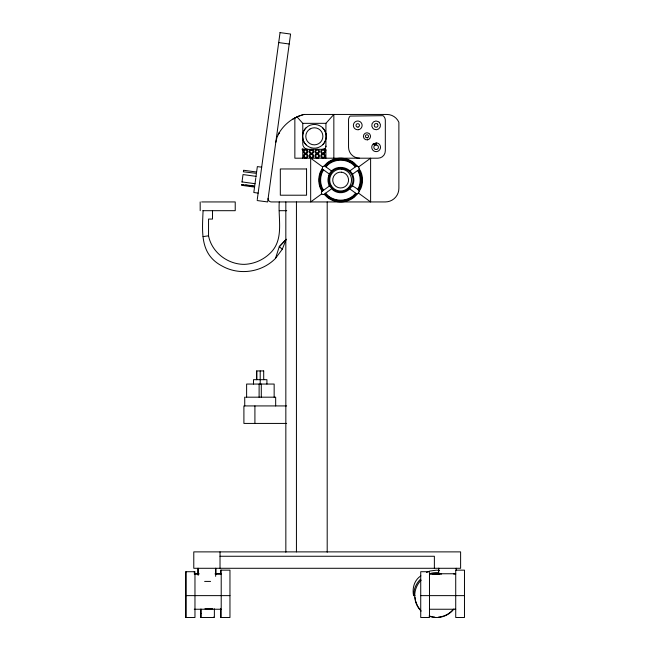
<?xml version="1.0" encoding="UTF-8"?>
<svg xmlns="http://www.w3.org/2000/svg" width="650" height="650" viewBox="0 0 650 650"><rect width="100%" height="100%" fill="white"/><g stroke="black" fill="none" stroke-linecap="round" stroke-linejoin="round"><path stroke-width="0.97" d="M297.042 116.894L302.786 123.346L302.77 143.918C302.721 146.673 305.053 149.175 307.808 149.313L324.862 149.297C326.414 148.192 326.406 151.458 324.862 150.353M325.918 146.624L325.918 138.694M325.926 134.127L325.934 123.321L333.84 114.449L333.84 158.194M328.746 175.468C332.377 164.808 348.083 164.873 352.731 174.712A13.219 13.219 0 0 1 352.974 184.827L352.43 185.835C354.169 187.037 362.546 191.067 357.492 193.684A2.104 2.104 0 0 1 355.704 193.204L349.668 188.793L348.587 189.922A12.659 12.659 0 0 1 333.182 190.296L328.981 185.226M268.149 198.291L268.117 198.746A3.209 3.209 0 0 0 271.326 201.939L385.32 201.939A13.561 13.561 0 0 0 398.881 188.378L398.881 122.298A13.106 13.106 0 0 0 386.88 114.449L303.908 114.449L297.911 116.48L292.305 119.421M415.009 595.628L413.571 595.628L414.359 589.664A23.034 23.034 0 0 1 420.323 579.345M414.099 595.628L414.18 595.002M241.987 182.081L243.019 174.558L256.019 176.361M243.547 170.674L243.393 171.803L256.425 173.347M255.767 178.206L253.809 192.514L258.148 193.107M255.897 177.239L256.336 174.005M256.563 172.347L257.351 166.595L261.682 167.188M257.132 200.541L267.654 201.939L290.574 34.052L280.053 32.614M257.262 199.558L280.069 32.5M275.779 142.407L276.973 137.467L279.126 132.876A40.536 40.536 0 0 1 303.908 114.449M203.068 210.689C202.191 232.814 199.826 254.703 222.601 266.297C239.623 275.624 261.901 272.301 275.47 258.424L279.264 246.699L286.366 239.208M275.47 258.424L282.295 249.218L285.797 240.346M278.216 134.534L279.126 132.876L278.306 134.355M322.335 168.399L320.377 171.844A21.873 21.873 0 0 0 320.499 188.581L322.108 191.327A1.779 1.779 0 0 0 321.701 193.781L322.01 194.123A1.779 1.779 0 0 0 324.147 194.252L331.614 188.801M331.589 171.031L325.934 166.896A1.999 1.999 0 0 0 324.35 166.01L322.701 166.766L322.351 168.545A1.999 1.999 0 0 0 323.586 169.877L322.083 172.534A20.028 20.028 0 0 0 322.189 187.866L323.594 190.247M357.549 189.572L358.767 187.419A19.565 19.565 0 0 0 358.662 172.445L357.549 170.56A2.226 2.226 0 0 0 359.06 169.252L358.922 167.253L357.232 166.181A2.226 2.226 0 0 0 355.363 166.888L349.692 171.031M359.174 191.336L360.912 188.289A21.873 21.873 0 0 0 360.791 171.543L359.174 168.797M305.849 128.034C300.495 133.323 301.917 143.122 308.547 146.681A11.871 11.871 0 0 0 320.418 146.526C328.096 142.269 327.941 130.024 320.158 125.962A11.871 11.871 0 0 0 308.287 126.116L305.849 128.034A11.871 11.871 0 0 0 306.061 144.82M324.862 149.297L324.74 150.199M349.668 188.793L352.43 185.835M286.146 239.46L279.264 246.699L282.295 249.218M324.009 166.051L327.202 162.809A21.873 21.873 0 0 1 353.827 162.614L357.524 166.262M327.567 163.28L325.26 165.62L325.951 166.043L328.055 163.906A20.483 20.483 0 0 1 352.991 163.727L355.404 166.099L356.159 165.734L353.47 163.085M325.934 166.896L328.421 164.377A19.89 19.89 0 0 1 352.633 164.198L355.363 166.888M355.704 193.204L353.007 195.942A20.126 20.126 0 0 1 328.51 196.121L325.561 193.213M357.76 193.586L354.088 197.316A21.873 21.873 0 0 1 327.454 197.511L324.147 194.252M420.851 575.876C414.286 580.06 412.067 588.274 413.571 595.628M322.108 191.327L329.444 185.981M321.758 193.846L310.676 201.939L310.676 158.194L322.619 166.912M358.646 166.928L370.614 158.194L370.614 201.939L358.54 193.131M352.463 174.273L357.549 170.56M373.311 143.91L376.504 142.903A4.371 4.371 0 0 1 380.502 147.257A4.371 4.371 0 0 1 376.512 151.612A4.371 4.371 0 0 1 371.824 148.021L371.767 146.884A4.371 4.371 0 0 1 373.311 143.91L374.66 145.511A2.283 2.283 0 0 0 373.856 147.062L373.88 147.656A2.283 2.283 0 0 0 376.334 149.532A2.283 2.283 0 0 0 378.414 147.257A2.283 2.283 0 0 0 376.326 144.982L374.66 145.511M426.497 572.471L430.007 571.017L436.605 570.148L439.433 570.513M373.652 144.308L376.155 143.431M373.986 144.706L376.171 143.951M311.358 153.757L310.854 153.831A2.218 2.218 0 0 0 309.611 157.251A2.218 2.218 0 0 0 313.243 157.251A2.218 2.218 0 0 0 312 153.831L310.854 153.692A2.226 2.226 0 0 1 309.603 150.264A2.226 2.226 0 0 1 313.251 150.264A2.226 2.226 0 0 1 312.008 153.692L311.496 153.757M203.068 236.616L208.544 235.804L208.544 219.066L212.501 219.066L212.501 210.689M317.159 152.994L317.598 152.953A1.463 1.463 0 0 0 318.419 150.694A1.463 1.463 0 0 0 316.014 150.702A1.463 1.463 0 0 0 316.842 152.953L317.273 152.994M307.808 149.313L303.672 149.321A0.902 0.902 0 0 1 302.762 150.223L302.762 158.194M302.786 123.346L325.934 123.321M200.168 201.939L200.2 210.689M201.671 201.939L235.227 201.939L235.227 210.689L202.873 210.689M279.264 210.689L286.723 210.689M263.713 370.931L256.693 370.931L256.693 379.681M245.261 397.183L244.733 397.183L244.733 405.925M246.252 397.183L275.673 397.183L275.673 405.925M286.65 405.925L243.904 405.925L243.904 423.426L286.658 423.426M220.025 556.262L434.371 556.262L434.371 568.287M456.771 568.287L460.614 568.287L460.614 551.883L193.781 551.883L193.781 568.287L456.479 568.287L456.479 570.31M194.277 573.755L199.006 573.755M215.158 573.755L221.211 573.755L221.211 617.5M194.277 574.031L199.006 574.031M215.158 574.031L221.211 574.031M429.479 574.031L441.594 574.031M453.708 574.031L455.723 574.031M204.636 581.409L210.576 581.409M186.217 595.628L229.962 595.628M420.729 595.628L464.474 595.628M204.937 608.749L212.721 608.749M194.277 609.245L221.211 609.245M429.479 609.245L455.723 609.245M278.696 42.575L289.209 44.013M243.604 170.251L256.604 172.031M242.011 181.919L255.011 183.69M243.685 184.608L241.646 184.608L254.646 186.388M245.684 184.884L253.687 185.973M241.548 185.307L254.548 187.086M323.586 169.877L329.461 174.159M321.709 188.069L322.904 190.109L322.27 190.564L320.986 188.378A21.344 21.344 0 0 1 320.864 172.039L322.286 169.536L322.871 170.081L321.588 172.339A20.621 20.621 0 0 0 321.652 188.094M208.544 235.804C211.729 252.346 227.825 264.558 244.522 264.355C254.134 263.916 263.226 259.967 270.108 253.248C284.351 239.777 278.013 219.148 279.264 201.939M376.131 142.919L376.22 144.982M325.918 146.071L325.886 146.884A2.917 2.917 0 0 1 323.017 149.297M456.202 568.287L456.202 570.31M455.723 573.56L455.723 570.148L464.474 570.148L464.474 617.5L455.723 617.5L455.723 573.755L429.479 573.755L429.479 617.5L420.729 617.5L420.729 571.716L429.479 571.716L429.479 572.536M438.782 568.287L438.782 574.348M438.506 568.287L438.506 571.317M327.194 201.939L327.194 552.199M325.91 150.353L325.91 158.194M296.433 201.939L296.433 551.883M294.856 117.951L294.856 158.194L377.967 158.194A7.353 7.353 0 0 0 385.32 150.841L385.32 120.339A5.891 5.891 0 0 0 383.021 115.668L350.163 116.066A5.517 5.517 0 0 0 348.546 119.966L348.546 147.16A11.034 11.034 0 0 0 359.58 158.194M285.829 201.939L285.846 552.199M274.154 397.183L274.154 384.053L246.618 384.053L246.618 396.979M266.923 384.053L266.923 379.681L253.484 379.681L253.484 384.053M263.689 370.931L263.713 379.681M261.292 384.053L261.292 397.183M260.203 370.931L260.203 384.053M259.131 384.053L259.106 397.183M256.717 370.931L256.717 379.681M254.914 405.925L254.914 423.426M221.211 570.148L221.211 573.56M220.521 573.56L220.521 570.148L229.962 570.148L229.962 617.5L220.521 617.5L220.521 608.376M220.521 573.755L220.521 574.503M220.025 551.883L220.025 568.287M215.889 568.287L215.889 574.348M215.654 568.287L215.654 576.363M214.37 608.822L214.37 617.5L200.558 617.5L200.558 613.762M213.679 617.021L213.679 617.5M201.248 609.156L201.248 613.381M201.248 613.762L201.248 617.5M200.558 609.156L200.558 613.381M198.153 568.287L198.153 575.356M197.917 568.287L197.917 574.348M194.968 572.536L194.968 571.716L185.526 571.716L185.526 617.5L194.968 617.5L194.968 573.755M194.277 571.716L194.277 572.536M186.217 571.716L186.217 617.5M322.636 127.822A11.871 11.871 0 0 1 322.847 144.609M329.062 185.193A12.659 12.659 0 0 1 328.835 175.5M327.527 163.231A21.344 21.344 0 0 1 353.511 163.036M453.96 608.944A21.873 21.873 0 0 1 429.13 616.184M421.143 611.097A21.873 21.873 0 0 1 421.143 580.166M432.802 574.088A21.873 21.873 0 0 1 439.457 573.942M453.148 609.513A21.596 21.596 0 0 1 447.403 614.331M446.582 614.778A21.596 21.596 0 0 1 438.482 617.142M434.728 617.142A21.596 21.596 0 0 1 429.227 615.924M420.688 610.22A21.596 21.596 0 0 1 417.901 606.426M417.454 605.605A21.596 21.596 0 0 1 415.748 601.217M415.521 600.308A21.596 21.596 0 0 1 415.09 597.504M430.641 573.381A23.034 23.034 0 0 1 438.604 572.683M302.152 149.159C302.924 151.572 304.037 147.452 302.152 149.159M307.109 151.539L306.686 152.571L305.638 153.002A1.463 1.463 0 0 1 304.192 151.531A1.463 1.463 0 0 1 305.654 150.077L306.686 150.507L307.109 151.539M330.216 174.623L329.582 175.793A11.854 11.854 0 0 0 329.802 184.868L333.71 189.572A11.765 11.765 0 0 0 348.026 189.223L352.146 184.511A12.326 12.326 0 0 0 351.918 175.077C347.831 166.571 334.173 165.539 330.216 174.623M359.401 187.671L358.516 189.231L359.231 189.865L360.279 188.029A21.19 21.19 0 0 0 360.157 171.811L359.247 170.251L358.548 170.869L359.287 172.177A20.248 20.248 0 0 1 359.401 187.671M355.777 193.83L353.316 196.332A20.621 20.621 0 0 1 328.209 196.511L325.512 193.854L324.902 194.309L327.754 197.121A21.377 21.377 0 0 0 353.779 196.926L356.533 194.131L355.777 193.83M309.993 129.001L308.246 130.374A8.515 8.515 0 0 0 318.703 143.642L320.45 142.269A8.515 8.515 0 0 0 309.993 129.001M311.431 150.077L311.049 150.126A1.463 1.463 0 0 0 311.049 152.953L311.472 153.002A1.463 1.463 0 0 0 312.894 151.515A1.463 1.463 0 0 0 311.431 150.077M317.793 153.692L316.648 153.831A2.218 2.218 0 0 0 315.404 157.251A2.218 2.218 0 0 0 319.036 157.243A2.218 2.218 0 0 0 317.793 153.831L316.639 153.692A2.234 2.234 0 0 1 315.388 150.256A2.234 2.234 0 0 1 319.044 150.256A2.234 2.234 0 0 1 317.793 153.692M317.273 154.537L316.842 154.578A1.446 1.446 0 0 0 316.038 156.804A1.446 1.446 0 0 0 318.402 156.804A1.446 1.446 0 0 0 317.59 154.578L317.273 154.537M306.231 153.684L305.077 153.684A2.218 2.218 0 0 1 303.834 150.264A2.218 2.218 0 0 1 307.474 150.264A2.218 2.218 0 0 1 306.231 153.684M305.646 154.529L305.297 154.578A1.446 1.446 0 0 0 305.264 157.365L305.646 157.422A1.446 1.446 0 0 0 306.044 154.578L305.646 154.529M323.391 152.961L322.636 152.961A1.471 1.471 0 0 1 321.807 150.694A1.471 1.471 0 0 1 324.22 150.694A1.471 1.471 0 0 1 323.391 152.961M323.594 153.701L322.433 153.701A2.242 2.242 0 0 1 321.076 150.418A2.242 2.242 0 0 1 324.594 149.955L324.951 150.418A2.242 2.242 0 0 1 323.594 153.701M358.044 127.075L357.598 127.099A1.714 1.714 0 0 1 356.029 125.385A1.714 1.714 0 0 1 357.589 123.679A1.714 1.714 0 0 1 359.434 125.084L359.45 125.531A1.714 1.714 0 0 1 358.044 127.075M358.507 129.691L357.362 129.74A4.371 4.371 0 0 1 353.373 125.393A4.371 4.371 0 0 1 357.354 121.03A4.371 4.371 0 0 1 362.05 124.621L362.099 125.767A4.371 4.371 0 0 1 358.507 129.691M367.209 137.881L365.723 137.345A1.584 1.584 0 0 1 367.843 135.021L368.152 135.306A1.584 1.584 0 0 1 367.209 137.881M367.559 139.839L365.714 139.677L364.203 138.621A3.575 3.575 0 0 1 368.981 133.396L369.671 134.022A3.575 3.575 0 0 1 367.559 139.839M341.803 169.211L338.959 169.284A10.912 10.912 0 0 0 330.663 184.486L332.15 186.916A10.912 10.912 0 0 0 350.618 175.646L349.139 173.217A10.912 10.912 0 0 0 341.803 169.211M341.486 172.193L339.422 172.242A7.914 7.914 0 0 0 333.409 183.268L334.482 185.031A7.914 7.914 0 0 0 347.88 176.865L346.808 175.094A7.914 7.914 0 0 0 341.486 172.193M306.564 168.968L280.321 168.968L280.321 195.211L306.564 195.211L306.564 168.968M379.218 122.289L378.316 121.599A4.371 4.371 0 0 0 373.035 128.481L373.945 129.171A4.371 4.371 0 0 0 379.218 122.289M377.455 124.061L377.065 123.768A1.869 1.869 0 0 0 374.806 126.709L375.196 127.002A1.869 1.869 0 0 0 377.455 124.061M307.873 156L307.799 155.423A2.218 2.218 0 0 0 303.436 155.951L303.501 156.528A2.218 2.218 0 0 0 307.873 156M321.457 157.528A2.194 2.194 0 0 0 325.138 156.544A2.194 2.194 0 0 0 322.449 153.855A2.194 2.194 0 0 0 321.457 157.528M310.408 156.999A1.454 1.454 0 0 0 312.829 156.349A1.454 1.454 0 0 0 311.058 154.57A1.454 1.454 0 0 0 310.408 156.999M322.002 156.991A1.438 1.438 0 0 0 324.399 156.349A1.438 1.438 0 0 0 322.644 154.586A1.438 1.438 0 0 0 322.002 156.991"/></g></svg>
